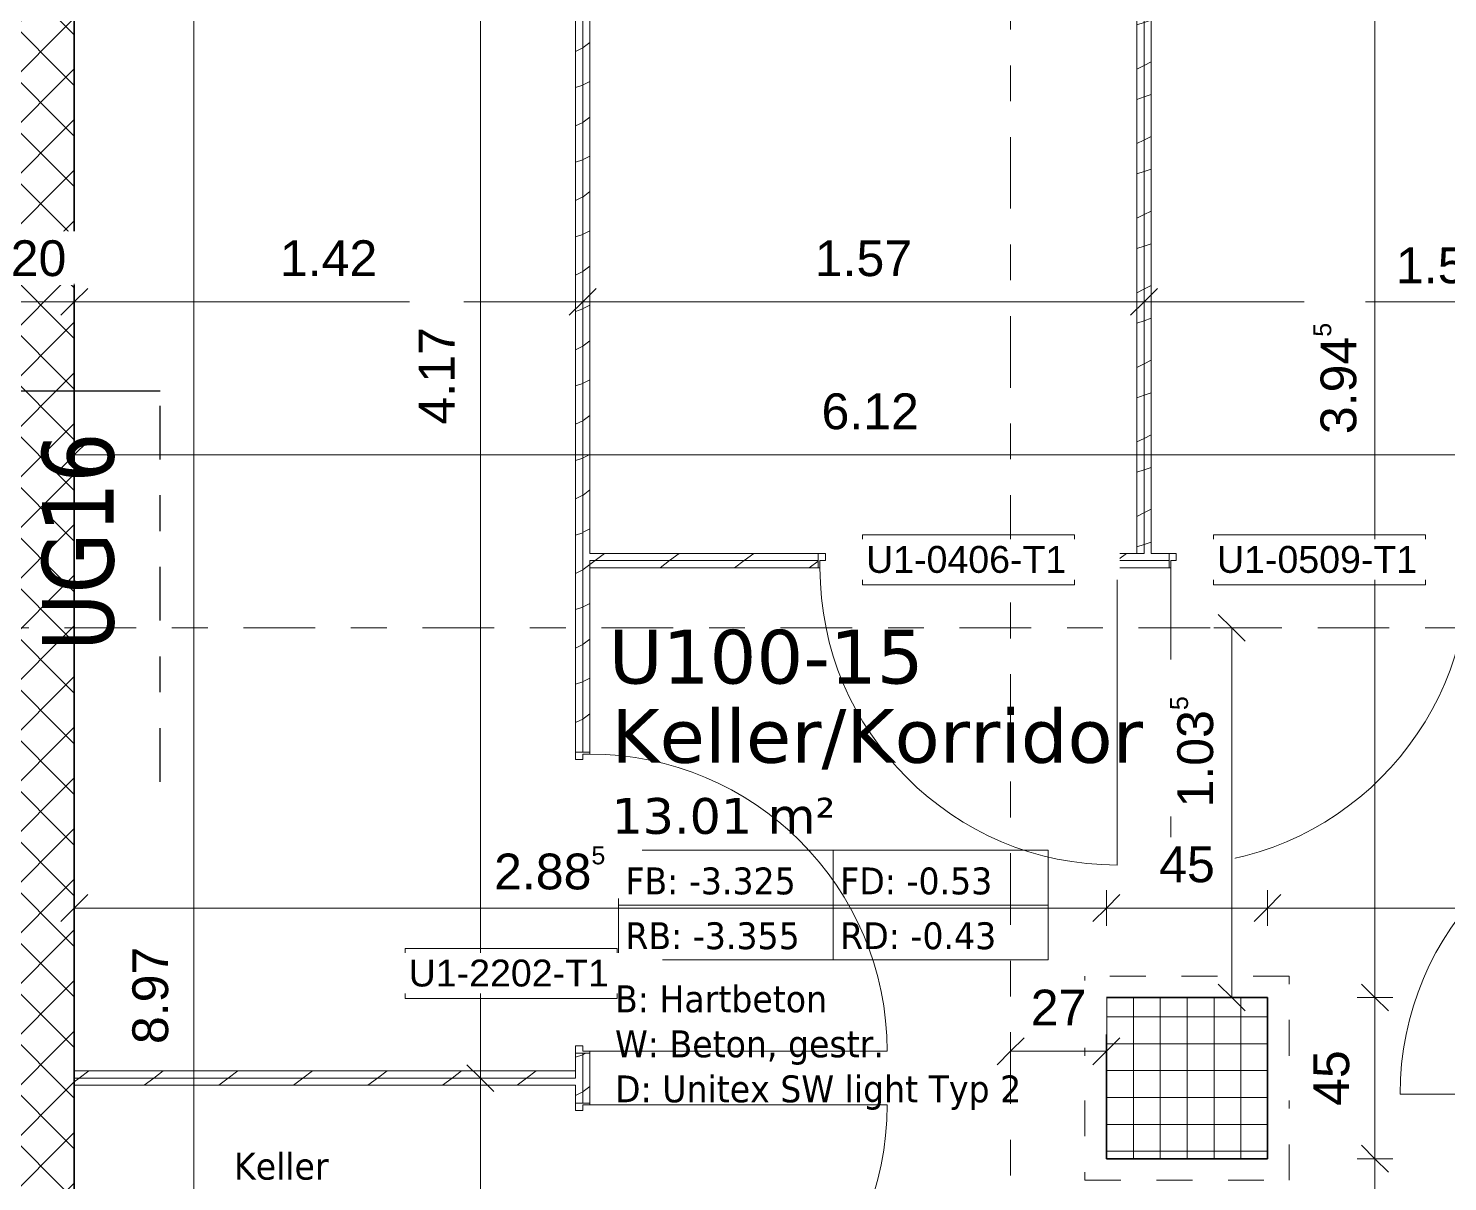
# Model space of a CAD drawing. Header units: metres. Extents: x -35.6 to 33, y -4 to 38.1.
# Drawn here: x 8.239 to 12.202, y 11.765 to 14.985 of the extents above; entities that cross this region are included whole.
import ezdxf

# ---------------------------------------------------------------- set-up
doc = ezdxf.new("R2010")
doc.units = ezdxf.units.M
for name, pattern in [('_Rasterlinie_', [0.375, 0.2, -0.05, 0.075, -0.05]), ('_Schnittlinie_', [0.3, 0.15, -0.05, 0.05, -0.05]), ('Strichpunkt - Fein', [0.2, 0.1, -0.05, 0, -0.05]), ('Strichpunkt - Weit', [0.5, 0.2, -0.15, 0, -0.15])]:
    doc.linetypes.add(name, pattern=pattern)
for name, color, linetype, lineweight in [('A-____-____-DIMS', 7, 'Continuous', 5), ('A-____-____-DIMS-50', 7, 'Continuous', 5), ('A-AREA-____-IDEN', 7, 'Continuous', 5), ('A-DOOR-____-IDEN', 7, 'Continuous', 5), ('A-DOOR-____-OTLN', 7, 'Continuous', 9), ('A-DOOR-FRAM-MCUT', 7, 'Continuous', 9), ('A-DOOR-OPNG-OTLN', 7, 'Continuous', 9), ('A-FLOR-____-OVHD', 7, 'Strichpunkt - Fein', 9), ('A-WALL-____-MCUT', 7, 'Continuous', 35), ('A-WALL-____-PATT', 7, 'Continuous', 35), ('A-WALL-FNSH-MCUT', 7, 'Continuous', 35), ('S-COLS-____-MCUT', 7, 'Continuous', 35), ('S-COLS-____-OTLN', 7, 'Continuous', 9), ('S-GRID-____-OTLN', 7, 'Continuous', 5)]:
    doc.layers.add(name, color=color, linetype=linetype, lineweight=lineweight)
doc.layers.add('G-____-____-SYMB', color=7, linetype='Strichpunkt - Weit', lineweight=5, true_color=0x008080)
doc.styles.add('Arial', font='arial.ttf', dxfattribs={"height": 0.1})
doc.styles.add('Arial_1', font='arial.ttf', dxfattribs={"height": 0.075})
doc.styles.add('Verdana_1', font='verdana.ttf', dxfattribs={"width": 0.8, "height": 0.2})
doc.styles.add('Verdana_2', font='verdana.ttf', dxfattribs={"height": 0.1})
doc.styles.add('Verdana_3', font='verdana.ttf', dxfattribs={"width": 0.9, "height": 0.075})
doc.styles.add('Verdana_4', font='verdana.ttf', dxfattribs={"height": 0.15})
doc.dimstyles.new('SUB_Rohbau_fein', dxfattribs={"dimscale": 0.3048, "dimtxt": 0.102026, "dimasz": 0.246063, "dimexe": 0.164042, "dimexo": 0.0625, "dimgap": 0.123031, "dimtad": 1, "dimdec": 1, "dimlfac": 100, "dimrnd": 0.5, "dimdsep": 46, "dimtxsty": 'Arial', "dimblk1": 'OBLIQUE', "dimblk2": 'OBLIQUE', "dimsah": 1, "dimcen": 0.09, "dimazin": 0, "dimtfac": 1, "dimtdec": 4, "dimtix": 1, "dimtmove": 0, "dimatfit": 3, "dimfxl": 0.164042, "dimfxlon": 1, "dimtvp": 1, "dimtfill": 1, "dimtolj": 1, "dimtzin": 0, "dimarcsym": 2})
doc.dimstyles.new('SUB_Rohbau_fein_2', dxfattribs={"dimscale": 0.3048, "dimtxt": 0.102026, "dimasz": 0.246063, "dimexe": 0.164042, "dimexo": 0.0625, "dimgap": 0.123031, "dimtad": 1, "dimrnd": 0.005, "dimzin": 0, "dimdsep": 46, "dimtxsty": 'Arial', "dimblk1": 'OBLIQUE', "dimblk2": 'OBLIQUE', "dimsah": 1, "dimcen": 0.09, "dimazin": 0, "dimtfac": 1, "dimtdec": 4, "dimtix": 1, "dimtmove": 2, "dimatfit": 3, "dimfxl": 0.164042, "dimfxlon": 1, "dimtvp": 1, "dimtfill": 1, "dimtolj": 1, "dimtzin": 0, "dimarcsym": 2})
doc.dimstyles.new('SUB_Rohbau_fein_6', dxfattribs={"dimscale": 0.3048, "dimtxt": 0.102026, "dimasz": 0.246063, "dimexe": 0.164042, "dimexo": 0.0625, "dimgap": 0.123031, "dimtad": 1, "dimdec": 1, "dimlfac": 100, "dimrnd": 0.5, "dimdsep": 46, "dimtxsty": 'Arial', "dimblk1": 'OBLIQUE', "dimblk2": 'OBLIQUE', "dimsah": 1, "dimcen": 0.09, "dimazin": 0, "dimtfac": 1, "dimtdec": 4, "dimtix": 1, "dimtmove": 0, "dimatfit": 3, "dimfxl": 0.164042, "dimfxlon": 1, "dimtvp": 1, "dimtfill": 1, "dimtolj": 1, "dimtzin": 0, "dimarcsym": 2})
doc.dimstyles.new('SUB_Rohbau_fein_7', dxfattribs={"dimscale": 0.3048, "dimtxt": 0.102026, "dimasz": 0.246063, "dimexe": 0.164042, "dimexo": 0.0625, "dimgap": 0.123031, "dimtad": 1, "dimrnd": 0.005, "dimzin": 0, "dimdsep": 46, "dimtxsty": 'Arial', "dimblk1": 'OBLIQUE', "dimblk2": 'OBLIQUE', "dimsah": 1, "dimcen": 0.09, "dimazin": 0, "dimtfac": 1, "dimtdec": 4, "dimtix": 1, "dimtmove": 0, "dimatfit": 3, "dimfxl": 0.164042, "dimfxlon": 1, "dimtvp": 1, "dimtfill": 1, "dimtolj": 1, "dimtzin": 0, "dimarcsym": 2})
pattern_1 = [(216.87, (0.0833, 0.20825), (0.62474926, 0.41650112), [0.10412, -0.93712]), (206.565, (0.20825, 0.14578), (-0.20825414, -0.2082493), [0.23283, -0.23283]), (198.435, (0.20825, 0.04165), (-0.41650024, -0.20824584), [0.13171, -0.52684])]

# ---------------------------------------------------------------- blocks, each defined once
blk = doc.blocks.new('TU DF 1 - Rahmenstock - stumpf einschlagend - 800x1900 Kellerabteil-V12--01_UG_OK_FFB_AF_ro')
at = {"layer": 'A-DOOR-FRAM-MCUT', "color": 253, "true_color": 0x999999}
for p, q in [((-0.42, 0.02), (-0.4, 0.02)), ((-0.42, -0.02), (-0.42, 0.02)), ((-0.4, 0.02), (-0.4, 0)), ((0.4, 0.02), (0.42, 0.02)), ((0.4, 0), (0.4, 0.02)), ((0.42, 0.02), (0.42, -0.02)), ((-0.415, -0.02), (-0.42, -0.02)), ((-0.415, 0), (-0.415, -0.02)), ((-0.4, 0), (-0.415, 0)), ((0.415, 0), (0.4, 0)), ((0.415, -0.02), (0.415, 0)), ((0.42, -0.02), (0.415, -0.02))]:
    blk.add_line(p, q, dxfattribs=at)
at = {"layer": 'A-DOOR-OPNG-OTLN', "color": 253, "true_color": 0x999999}
blk.add_line((0.415, -0.02), (0.415, -0.85), dxfattribs=at)
blk.add_arc((0.415, -0.02), 0.83, 180, 270, dxfattribs=at)
blk = doc.blocks.new('TU DF 1 - Rahmenstock - stumpf einschlagend - 800x1900 Kellerabteil-V13--01_UG_OK_FFB_AF_ro')
at = {"layer": 'A-DOOR-FRAM-MCUT', "color": 253, "true_color": 0x999999}
for p, q in [((-0.415, 0.02), (-0.42, 0.02)), ((-0.42, 0.02), (-0.42, -0.02)), ((-0.415, 0), (-0.415, 0.02)), ((-0.4, 0), (-0.415, 0)), ((-0.4, -0.02), (-0.4, 0)), ((0.415, 0), (0.4, 0)), ((0.4, 0), (0.4, -0.02)), ((0.42, 0.02), (0.415, 0.02)), ((0.415, 0.02), (0.415, 0)), ((0.42, -0.02), (0.42, 0.02)), ((-0.42, -0.02), (-0.4, -0.02)), ((0.4, -0.02), (0.42, -0.02))]:
    blk.add_line(p, q, dxfattribs=at)
at = {"layer": 'A-DOOR-OPNG-OTLN', "color": 253, "true_color": 0x999999}
blk.add_line((0.415, 0.02), (0.415, 0.85), dxfattribs=at)
blk.add_arc((0.415, 0.02), 0.83, 90, 180, dxfattribs=at)
blk = doc.blocks.new('TU DF 1 - Rahmenstock - stumpf einschlagend - 800x1900 Kellerabteil-41621821--01_UG_OK_FFB_AF_ro')
at = {"layer": 'A-DOOR-FRAM-MCUT', "color": 253, "true_color": 0x999999}
for p, q in [((-0.42, 0.02), (-0.4, 0.02)), ((-0.42, -0.02), (-0.42, 0.02)), ((-0.4, 0.02), (-0.4, 0)), ((0.4, 0.02), (0.42, 0.02)), ((0.4, 0), (0.4, 0.02)), ((0.42, 0.02), (0.42, -0.02)), ((-0.415, -0.02), (-0.42, -0.02)), ((-0.415, 0), (-0.415, -0.02)), ((-0.4, 0), (-0.415, 0)), ((0.415, 0), (0.4, 0)), ((0.415, -0.02), (0.415, 0)), ((0.42, -0.02), (0.415, -0.02))]:
    blk.add_line(p, q, dxfattribs=at)
at = {"layer": 'A-DOOR-OPNG-OTLN', "color": 253, "true_color": 0x999999}
blk.add_line((0.415, -0.02), (0.415, -0.85), dxfattribs=at)
blk.add_arc((0.415, -0.02), 0.83, 180, 270, dxfattribs=at)
blk = doc.blocks.new('Beschriftung_Räume-SUB - OK_varriert-31033571--01_UG_OK_FFB_AF_ro')
at = {"layer": 'A-AREA-____-IDEN'}
for p, q in [((0, -0.01263), (0.024, -0.01263)), ((0, -0.018752), (0, -0.01263)), ((0.012, -0.01263), (0.012, -0.018752)), ((0.024, -0.01263), (0.024, -0.018752)), ((0, -0.015691), (0.024, -0.015691)), ((0.024, -0.018752), (0, -0.018752))]:
    blk.add_line(p, q, dxfattribs=at)
blk = doc.blocks.new('Schnitt - Name _Anfang-23756349--01_UG_OK_FFB_AF_ro')
at = {"layer": 'G-____-____-SYMB', "color": 1, "linetype": 'Continuous', "lineweight": 30, "true_color": 0xff0000}
blk.add_line((0, 0.008426), (0, 0), dxfattribs=at)
blk = doc.blocks.new('DIMBLOCK421--01_UG_OK_FFB_AF_ro')
at = {"layer": 'A-____-____-DIMS-50'}
for p, q in [((8.367, 13.7941), (8.367, 13.8441)), ((14.487, 13.7941), (14.487, 13.8441)), ((8.367, 13.7941), (8.3295, 13.7566)), ((8.367, 13.7941), (8.4045, 13.8316)), ((14.487, 13.7941), (8.367, 13.7941)), ((8.367, 13.7941), (8.367, 13.7441)), ((14.487, 13.7941), (14.4495, 13.7566)), ((14.487, 13.7941), (14.5245, 13.8316)), ((14.487, 13.7941), (14.487, 13.7441))]:
    blk.add_line(p, q, dxfattribs=at)
at = {"layer": 'A-____-____-DIMS-50', "color": 0, "insert": (10.4539, 13.9661), "char_height": 0.1, "width": 0.325653, "attachment_point": 1, "line_spacing_factor": 0.941778, "style": 'Arial', "bg_fill": 3, "box_fill_scale": 1.25, "bg_fill_color": 256, "bg_fill_true_color": 13158600, "bg_fill_transparency": 0}
blk.add_mtext('6.12', dxfattribs=at)
blk = doc.blocks.new('_Oblique')
at = {"color": 0, "linetype": 'ByBlock', "lineweight": -2}
blk.add_line((-0.5, -0.5), (0.5, 0.5), dxfattribs=at)
blk = doc.blocks.new('DIMBLOCK422--01_UG_OK_FFB_AF_ro')
at = {"layer": 'A-____-____-DIMS-50'}
for p, q in [((8.367, 12.5291), (8.367, 12.5791)), ((8.367, 12.5291), (8.4045, 12.5666)), ((11.2495, 12.5291), (11.2495, 12.5791)), ((11.2495, 12.5291), (11.287, 12.5666)), ((8.367, 12.5291), (8.3295, 12.4916)), ((8.367, 12.5291), (11.2495, 12.5291)), ((8.367, 12.5291), (8.367, 12.4791)), ((11.2495, 12.5291), (11.212, 12.4916)), ((11.2495, 12.5291), (11.2495, 12.4791))]:
    blk.add_line(p, q, dxfattribs=at)
at = {"layer": 'A-____-____-DIMS-50', "color": 0, "insert": (9.5393, 12.7011), "char_height": 0.1, "width": 0.388091, "attachment_point": 1, "line_spacing_factor": 0.941778, "style": 'Arial', "bg_fill": 3, "box_fill_scale": 1.25, "bg_fill_color": 256, "bg_fill_true_color": 13158600, "bg_fill_transparency": 0}
blk.add_mtext('2.88\\A2\\H0.5x;\\S5^  ;\\H2x;', dxfattribs=at)
blk = doc.blocks.new('DIMBLOCK423--01_UG_OK_FFB_AF_ro')
at = {"layer": 'A-____-____-DIMS-50'}
for p, q in [((11.2495, 12.5291), (11.2495, 12.5791)), ((11.2495, 12.5291), (11.287, 12.5666)), ((11.6995, 12.5291), (11.6995, 12.5791)), ((11.6995, 12.5291), (11.737, 12.5666)), ((11.2495, 12.5291), (11.212, 12.4916)), ((11.2495, 12.5291), (11.6995, 12.5291)), ((11.2495, 12.5291), (11.2495, 12.4791)), ((11.6995, 12.5291), (11.662, 12.4916)), ((11.6995, 12.5291), (11.6995, 12.4791))]:
    blk.add_line(p, q, dxfattribs=at)
at = {"layer": 'A-____-____-DIMS-50', "color": 0, "insert": (11.3969, 12.7011), "char_height": 0.1, "width": 0.186088, "attachment_point": 1, "line_spacing_factor": 0.941778, "style": 'Arial', "bg_fill": 3, "box_fill_scale": 1.25, "bg_fill_color": 256, "bg_fill_true_color": 13158600, "bg_fill_transparency": 0}
blk.add_mtext('45', dxfattribs=at)
blk = doc.blocks.new('DIMBLOCK424--01_UG_OK_FFB_AF_ro')
at = {"layer": 'A-____-____-DIMS-50'}
for p, q in [((11.6995, 12.5291), (11.6995, 12.5791)), ((11.6995, 12.5291), (11.737, 12.5666)), ((16.322, 12.5291), (16.322, 12.5791)), ((16.322, 12.5291), (16.3595, 12.5666)), ((11.6995, 12.5291), (11.662, 12.4916)), ((11.6995, 12.5291), (16.322, 12.5291)), ((11.6995, 12.5291), (11.6995, 12.4791)), ((16.322, 12.5291), (16.2845, 12.4916)), ((16.322, 12.5291), (16.322, 12.4791))]:
    blk.add_line(p, q, dxfattribs=at)
at = {"layer": 'A-____-____-DIMS-50', "color": 0, "insert": (13.2564, 12.7011), "char_height": 0.1, "width": 0.388091, "attachment_point": 1, "line_spacing_factor": 0.941778, "style": 'Arial', "bg_fill": 3, "box_fill_scale": 1.25, "bg_fill_color": 256, "bg_fill_true_color": 13158600, "bg_fill_transparency": 0}
blk.add_mtext('4.62\\A2\\H0.5x;\\S5^  ;\\H2x;', dxfattribs=at)
blk = doc.blocks.new('DIMBLOCK448--01_UG_OK_FFB_AF_ro')
at = {"layer": 'A-____-____-DIMS-50'}
for p, q in [((8.7011, 16.2216), (8.6636, 16.2591)), ((8.7011, 16.2216), (8.6511, 16.2216)), ((8.7011, 16.2216), (8.7011, 7.2516)), ((8.7011, 16.2216), (8.7386, 16.1841)), ((8.7011, 16.2216), (8.7511, 16.2216)), ((8.7011, 7.2516), (8.6636, 7.2891)), ((8.7011, 7.2516), (8.6511, 7.2516)), ((8.7011, 7.2516), (8.7386, 7.2141)), ((8.7011, 7.2516), (8.7511, 7.2516))]:
    blk.add_line(p, q, dxfattribs=at)
at = {"layer": 'A-____-____-DIMS-50', "color": 0, "insert": (8.529, 12.1492), "char_height": 0.1, "width": 0.325653, "attachment_point": 1, "rotation": 90, "line_spacing_factor": 0.941778, "style": 'Arial', "bg_fill": 3, "box_fill_scale": 1.25, "bg_fill_color": 256, "bg_fill_true_color": 13158600, "bg_fill_transparency": 0}
blk.add_mtext('8.97', dxfattribs=at)
blk = doc.blocks.new('DIMBLOCK903--01_UG_OK_FFB_AF_ro')
at = {"layer": 'A-____-____-DIMS-50'}
for p, q in [((8.167, 14.2216), (8.167, 14.2716)), ((8.367, 14.2216), (8.367, 14.2716)), ((8.167, 14.2216), (8.2045, 14.2591)), ((8.367, 14.2216), (8.4045, 14.2591)), ((8.167, 14.2216), (8.1295, 14.1841)), ((8.167, 14.2216), (8.367, 14.2216)), ((8.167, 14.2216), (8.167, 14.1716)), ((8.367, 14.2216), (8.3295, 14.1841)), ((8.367, 14.2216), (8.367, 14.1716))]:
    blk.add_line(p, q, dxfattribs=at)
at = {"layer": 'A-____-____-DIMS-50', "color": 0, "insert": (8.1894, 14.3936), "char_height": 0.1, "width": 0.186088, "attachment_point": 1, "line_spacing_factor": 0.941778, "style": 'Arial', "bg_fill": 3, "box_fill_scale": 1.25, "bg_fill_color": 256, "bg_fill_true_color": 13158600, "bg_fill_transparency": 0}
blk.add_mtext('20', dxfattribs=at)
blk = doc.blocks.new('DIMBLOCK904--01_UG_OK_FFB_AF_ro')
at = {"layer": 'A-____-____-DIMS-50'}
for p, q in [((8.367, 14.2216), (8.367, 14.2716)), ((9.787, 14.2216), (9.787, 14.2716)), ((8.367, 14.2216), (8.4045, 14.2591)), ((9.787, 14.2216), (9.8245, 14.2591)), ((8.367, 14.2216), (8.3295, 14.1841)), ((8.367, 14.2216), (9.787, 14.2216)), ((8.367, 14.2216), (8.367, 14.1716)), ((9.787, 14.2216), (9.7495, 14.1841)), ((9.787, 14.2216), (9.787, 14.1716))]:
    blk.add_line(p, q, dxfattribs=at)
at = {"layer": 'A-____-____-DIMS-50', "color": 0, "insert": (8.9413, 14.3936), "char_height": 0.1, "width": 0.325653, "attachment_point": 1, "line_spacing_factor": 0.941778, "style": 'Arial', "bg_fill": 3, "box_fill_scale": 1.25, "bg_fill_color": 256, "bg_fill_true_color": 13158600, "bg_fill_transparency": 0}
blk.add_mtext('1.42', dxfattribs=at)
blk = doc.blocks.new('DIMBLOCK905--01_UG_OK_FFB_AF_ro')
at = {"layer": 'A-____-____-DIMS-50'}
for p, q in [((9.787, 14.2216), (9.787, 14.2716)), ((11.3545, 14.2216), (11.3545, 14.2716)), ((9.787, 14.2216), (9.8245, 14.2591)), ((11.3545, 14.2216), (11.392, 14.2591)), ((9.787, 14.2216), (9.7495, 14.1841)), ((9.787, 14.2216), (11.3545, 14.2216)), ((9.787, 14.2216), (9.787, 14.1716)), ((11.3545, 14.2216), (11.317, 14.1841)), ((11.3545, 14.2216), (11.3545, 14.1716))]:
    blk.add_line(p, q, dxfattribs=at)
at = {"layer": 'A-____-____-DIMS-50', "color": 0, "insert": (10.435, 14.3936), "char_height": 0.1, "width": 0.325653, "attachment_point": 1, "line_spacing_factor": 0.941778, "style": 'Arial', "bg_fill": 3, "box_fill_scale": 1.25, "bg_fill_color": 256, "bg_fill_true_color": 13158600, "bg_fill_transparency": 0}
blk.add_mtext('1.57', dxfattribs=at)
blk = doc.blocks.new('DIMBLOCK906--01_UG_OK_FFB_AF_ro')
at = {"layer": 'A-____-____-DIMS-50'}
for p, q in [((11.3545, 14.2216), (11.3545, 14.2716)), ((12.9195, 14.2216), (12.9195, 14.2716)), ((11.3545, 14.2216), (11.392, 14.2591)), ((12.9195, 14.2216), (12.957, 14.2591)), ((11.3545, 14.2216), (11.317, 14.1841)), ((11.3545, 14.2216), (12.9195, 14.2216)), ((11.3545, 14.2216), (11.3545, 14.1716)), ((12.9195, 14.2216), (12.882, 14.1841)), ((12.9195, 14.2216), (12.9195, 14.1716))]:
    blk.add_line(p, q, dxfattribs=at)
at = {"layer": 'A-____-____-DIMS-50', "color": 0, "insert": (12.0583, 14.3936), "char_height": 0.1, "width": 0.388091, "attachment_point": 1, "line_spacing_factor": 0.941778, "style": 'Arial', "bg_fill": 3, "box_fill_scale": 1.25, "bg_fill_color": 256, "bg_fill_true_color": 13158600, "bg_fill_transparency": 0}
blk.add_mtext('1.56\\A2\\H0.5x;\\S5^  ;\\H2x;', dxfattribs=at)
blk = doc.blocks.new('DIMBLOCK909--01_UG_OK_FFB_AF_ro')
at = {"layer": 'A-____-____-DIMS-50'}
for p, q in [((9.5011, 16.2216), (9.4636, 16.2591)), ((9.5011, 16.2216), (9.4511, 16.2216)), ((9.5011, 16.2216), (9.5011, 12.0541)), ((9.5011, 16.2216), (9.5386, 16.1841)), ((9.5011, 16.2216), (9.5511, 16.2216)), ((9.5011, 12.0541), (9.4636, 12.0916)), ((9.5011, 12.0541), (9.4511, 12.0541)), ((9.5011, 12.0541), (9.5386, 12.0166)), ((9.5011, 12.0541), (9.5511, 12.0541))]:
    blk.add_line(p, q, dxfattribs=at)
at = {"layer": 'A-____-____-DIMS-50', "color": 0, "insert": (9.329, 13.879), "char_height": 0.1, "width": 0.325653, "attachment_point": 1, "rotation": 90, "line_spacing_factor": 0.941778, "style": 'Arial', "bg_fill": 3, "box_fill_scale": 1.25, "bg_fill_color": 256, "bg_fill_true_color": 13158600, "bg_fill_transparency": 0}
blk.add_mtext('4.17', dxfattribs=at)
blk = doc.blocks.new('DIMBLOCK910--01_UG_OK_FFB_AF_ro')
at = {"layer": 'A-____-____-DIMS-50'}
for p, q in [((9.5011, 12.0541), (9.4636, 12.0916)), ((9.5011, 12.0541), (9.4511, 12.0541)), ((9.5011, 12.0541), (9.5011, 7.2516)), ((9.5011, 12.0541), (9.5386, 12.0166)), ((9.5011, 12.0541), (9.5511, 12.0541)), ((9.5011, 7.2516), (9.4636, 7.2891)), ((9.5011, 7.2516), (9.4511, 7.2516)), ((9.5011, 7.2516), (9.5386, 7.2141)), ((9.5011, 7.2516), (9.5511, 7.2516))]:
    blk.add_line(p, q, dxfattribs=at)
at = {"layer": 'A-____-____-DIMS-50', "color": 0, "insert": (9.329, 9.366), "char_height": 0.1, "width": 0.388091, "attachment_point": 1, "rotation": 90, "line_spacing_factor": 0.941778, "style": 'Arial', "bg_fill": 3, "box_fill_scale": 1.25, "bg_fill_color": 256, "bg_fill_true_color": 13158600, "bg_fill_transparency": 0}
blk.add_mtext('4.80\\A2\\H0.5x;\\S5^  ;\\H2x;', dxfattribs=at)
blk = doc.blocks.new('DIMBLOCK920--01_UG_OK_FFB_AF_ro')
at = {"layer": 'A-____-____-DIMS-50'}
for p, q in [((9.5011, 16.2216), (9.4636, 16.2591)), ((9.5011, 16.2216), (9.4511, 16.2216)), ((9.5011, 16.2216), (9.5011, 12.0541)), ((9.5011, 16.2216), (9.5386, 16.1841)), ((9.5011, 16.2216), (9.5511, 16.2216)), ((9.5011, 12.0541), (9.4636, 12.0916)), ((9.5011, 12.0541), (9.4511, 12.0541)), ((9.5011, 12.0541), (9.5386, 12.0166)), ((9.5011, 12.0541), (9.5511, 12.0541))]:
    blk.add_line(p, q, dxfattribs=at)
at = {"layer": 'A-____-____-DIMS-50', "color": 0, "insert": (9.329, 13.879), "char_height": 0.1, "width": 0.325653, "attachment_point": 1, "rotation": 90, "line_spacing_factor": 0.941778, "style": 'Arial', "bg_fill": 3, "box_fill_scale": 1.25, "bg_fill_color": 256, "bg_fill_true_color": 13158600, "bg_fill_transparency": 0}
blk.add_mtext('4.17', dxfattribs=at)
blk = doc.blocks.new('DIMBLOCK921--01_UG_OK_FFB_AF_ro')
at = {"layer": 'A-____-____-DIMS-50'}
for p, q in [((9.5011, 12.0541), (9.4636, 12.0916)), ((9.5011, 12.0541), (9.4511, 12.0541)), ((9.5011, 12.0541), (9.5011, 7.2516)), ((9.5011, 12.0541), (9.5386, 12.0166)), ((9.5011, 12.0541), (9.5511, 12.0541)), ((9.5011, 7.2516), (9.4636, 7.2891)), ((9.5011, 7.2516), (9.4511, 7.2516)), ((9.5011, 7.2516), (9.5386, 7.2141)), ((9.5011, 7.2516), (9.5511, 7.2516))]:
    blk.add_line(p, q, dxfattribs=at)
at = {"layer": 'A-____-____-DIMS-50', "color": 0, "insert": (9.329, 9.366), "char_height": 0.1, "width": 0.388091, "attachment_point": 1, "rotation": 90, "line_spacing_factor": 0.941778, "style": 'Arial', "bg_fill": 3, "box_fill_scale": 1.25, "bg_fill_color": 256, "bg_fill_true_color": 13158600, "bg_fill_transparency": 0}
blk.add_mtext('4.80\\A2\\H0.5x;\\S5^  ;\\H2x;', dxfattribs=at)
blk = doc.blocks.new('DIMBLOCK926--01_UG_OK_FFB_AF_ro')
at = {"layer": 'A-____-____-DIMS-50'}
for p, q in [((11.9995, 11.8291), (11.962, 11.8666)), ((11.9995, 11.8291), (11.9495, 11.8291)), ((11.9995, 7.2516), (11.9995, 11.8291)), ((11.9995, 11.8291), (12.037, 11.7916)), ((11.9995, 11.8291), (12.0495, 11.8291)), ((11.9995, 7.2516), (11.962, 7.2891)), ((11.9995, 7.2516), (11.9495, 7.2516)), ((11.9995, 7.2516), (12.037, 7.2141)), ((11.9995, 7.2516), (12.0495, 7.2516))]:
    blk.add_line(p, q, dxfattribs=at)
at = {"layer": 'A-____-____-DIMS-50', "color": 0, "insert": (11.8275, 9.4046), "char_height": 0.1, "width": 0.325653, "attachment_point": 1, "rotation": 90, "line_spacing_factor": 0.941778, "style": 'Arial', "bg_fill": 3, "box_fill_scale": 1.25, "bg_fill_color": 256, "bg_fill_true_color": 13158600, "bg_fill_transparency": 0}
blk.add_mtext('4.58', dxfattribs=at)
blk = doc.blocks.new('DIMBLOCK927--01_UG_OK_FFB_AF_ro')
at = {"layer": 'A-____-____-DIMS-50'}
for p, q in [((11.9995, 12.2791), (11.962, 12.3166)), ((11.9995, 12.2791), (11.9495, 12.2791)), ((11.9995, 11.8291), (11.9995, 12.2791)), ((11.9995, 12.2791), (12.037, 12.2416)), ((11.9995, 12.2791), (12.0495, 12.2791)), ((11.9995, 11.8291), (11.962, 11.8666)), ((11.9995, 11.8291), (11.9495, 11.8291)), ((11.9995, 11.8291), (12.037, 11.7916)), ((11.9995, 11.8291), (12.0495, 11.8291))]:
    blk.add_line(p, q, dxfattribs=at)
at = {"layer": 'A-____-____-DIMS-50', "color": 0, "insert": (11.8275, 11.9765), "char_height": 0.1, "width": 0.186088, "attachment_point": 1, "rotation": 90, "line_spacing_factor": 0.941778, "style": 'Arial', "bg_fill": 3, "box_fill_scale": 1.25, "bg_fill_color": 256, "bg_fill_true_color": 13158600, "bg_fill_transparency": 0}
blk.add_mtext('45', dxfattribs=at)
blk = doc.blocks.new('DIMBLOCK928--01_UG_OK_FFB_AF_ro')
at = {"layer": 'A-____-____-DIMS-50'}
for p, q in [((11.9995, 16.2216), (11.962, 16.2591)), ((11.9995, 16.2216), (11.9495, 16.2216)), ((11.9995, 12.2791), (11.9995, 16.2216)), ((11.9995, 16.2216), (12.037, 16.1841)), ((11.9995, 16.2216), (12.0495, 16.2216)), ((11.9995, 12.2791), (11.962, 12.3166)), ((11.9995, 12.2791), (11.9495, 12.2791)), ((11.9995, 12.2791), (12.037, 12.2416)), ((11.9995, 12.2791), (12.0495, 12.2791))]:
    blk.add_line(p, q, dxfattribs=at)
at = {"layer": 'A-____-____-DIMS-50', "color": 0, "insert": (11.8275, 13.8524), "char_height": 0.1, "width": 0.388091, "attachment_point": 1, "rotation": 90, "line_spacing_factor": 0.941778, "style": 'Arial', "bg_fill": 3, "box_fill_scale": 1.25, "bg_fill_color": 256, "bg_fill_true_color": 13158600, "bg_fill_transparency": 0}
blk.add_mtext('3.94\\A2\\H0.5x;\\S5^  ;\\H2x;', dxfattribs=at)
blk = doc.blocks.new('DIMBLOCK1295--01_UG_OK_FFB_AF_ro')
at = {"layer": 'A-____-____-DIMS-50'}
for p, q in [((10.982, 12.1291), (10.982, 12.1791)), ((11.2495, 12.1291), (11.2495, 12.1791)), ((10.982, 12.1291), (11.0195, 12.1666)), ((11.2495, 12.1291), (11.287, 12.1666)), ((10.982, 12.1291), (10.9445, 12.0916)), ((10.982, 12.1291), (11.2495, 12.1291)), ((10.982, 12.1291), (10.982, 12.0791)), ((11.2495, 12.1291), (11.212, 12.0916)), ((11.2495, 12.1291), (11.2495, 12.0791))]:
    blk.add_line(p, q, dxfattribs=at)
at = {"layer": 'A-____-____-DIMS-50', "color": 0, "insert": (11.0382, 12.3011), "char_height": 0.1, "width": 0.186088, "attachment_point": 1, "line_spacing_factor": 0.941778, "style": 'Arial', "bg_fill": 3, "box_fill_scale": 1.25, "bg_fill_color": 256, "bg_fill_true_color": 13158600, "bg_fill_transparency": 0}
blk.add_mtext('27', dxfattribs=at)
blk = doc.blocks.new('DIMBLOCK1296--01_UG_OK_FFB_AF_ro')
at = {"layer": 'A-____-____-DIMS-50'}
for p, q in [((11.5995, 13.3116), (11.562, 13.3491)), ((11.5995, 13.3116), (11.5495, 13.3116)), ((11.5995, 12.2791), (11.5995, 13.3116)), ((11.5995, 13.3116), (11.637, 13.2741)), ((11.5995, 13.3116), (11.6495, 13.3116)), ((11.5995, 12.2791), (11.562, 12.3166)), ((11.5995, 12.2791), (11.5495, 12.2791)), ((11.5995, 12.2791), (11.637, 12.2416)), ((11.5995, 12.2791), (11.6495, 12.2791))]:
    blk.add_line(p, q, dxfattribs=at)
at = {"layer": 'A-____-____-DIMS-50', "color": 0, "insert": (11.4275, 12.8098), "char_height": 0.1, "width": 0.388091, "attachment_point": 1, "rotation": 90, "line_spacing_factor": 0.941778, "style": 'Arial', "bg_fill": 3, "box_fill_scale": 1.25, "bg_fill_color": 256, "bg_fill_true_color": 13158600, "bg_fill_transparency": 0}
blk.add_mtext('1.03\\A2\\H0.5x;\\S5^  ;\\H2x;', dxfattribs=at)

msp = doc.modelspace()

# ---------------------------------------------------------------- hatches: boundary and pattern name
at = {"layer": 'A-WALL-____-PATT', "lineweight": 9}
h = msp.add_hatch(dxfattribs=at)
h.set_pattern_fill('FP_1', color=256, style=0, pattern_type=2)
h.set_pattern_definition([(45, (0, 0), (-0.0707107, 0.0707107), []), (135, (0, 0), (-0.0707107, -0.0707107), [])])
h.paths.add_polyline_path([(8.3295, 7.2516), (8.367, 7.2516), (8.367, 16.5716), (8.167, 16.5716), (8.167, 7.2516), (8.2895, 7.2516)])
at = {"layer": 'A-WALL-____-PATT', "lineweight": 9, "true_color": 0xc3b7ad}
h = msp.add_hatch(dxfattribs=at)
h.set_pattern_fill('FP_4', color=9, style=0, pattern_type=2)
h.set_pattern_definition(pattern_1)
h.paths.add_polyline_path([(9.787, 7.2516), (9.787, 11.1441), (9.767, 11.1441), (9.767, 7.2516)])
h.paths.add_polyline_path([(9.767, 11.9841), (9.787, 11.9841), (9.787, 12.1241), (9.767, 12.1241), (9.767, 12.0341)])
h.paths.add_polyline_path([(9.787, 12.9641), (9.787, 16.2216), (9.767, 16.2216), (9.767, 12.9641)])
h = msp.add_hatch(dxfattribs=at)
h.set_pattern_fill('FP_4', color=9, style=0, pattern_type=2)
h.set_pattern_definition(pattern_1)
h.paths.add_polyline_path([(9.807, 7.2516), (9.807, 11.1441), (9.787, 11.1441), (9.787, 7.2516)])
h.paths.add_polyline_path([(9.807, 11.9841), (9.807, 12.1241), (9.787, 12.1241), (9.787, 11.9841)])
h.paths.add_polyline_path([(9.787, 12.9641), (9.807, 12.9641), (9.807, 16.2216), (9.787, 16.2216), (9.787, 13.9549)])
h = msp.add_hatch(dxfattribs=at)
h.set_pattern_fill('FP_4', color=9, style=0, pattern_type=2)
h.set_pattern_definition(pattern_1)
h.paths.add_polyline_path([(11.3345, 13.5191), (11.3545, 13.5191), (11.3545, 16.2216), (11.3345, 16.2216), (11.3345, 14.7147)])
h = msp.add_hatch(dxfattribs=at)
h.set_pattern_fill('FP_4', color=9, style=0, pattern_type=2)
h.set_pattern_definition(pattern_1)
h.paths.add_polyline_path([(11.3745, 13.5191), (11.3745, 16.2216), (11.3545, 16.2216), (11.3545, 13.5191)])
h = msp.add_hatch(dxfattribs=at)
h.set_pattern_fill('FP_4', color=9, style=0, pattern_type=2)
h.set_pattern_definition(pattern_1)
h.paths.add_polyline_path([(12.8995, 13.4991), (12.8995, 13.5191), (12.2645, 13.5191), (12.2645, 13.4991)])
h.paths.add_polyline_path([(9.807, 13.4991), (10.4445, 13.4991), (10.4445, 13.5191), (9.807, 13.5191)])
h.paths.add_polyline_path([(11.2845, 13.4991), (11.4245, 13.4991), (11.4245, 13.5191), (11.2845, 13.5191)])
h = msp.add_hatch(dxfattribs=at)
h.set_pattern_fill('FP_4', color=9, style=0, pattern_type=2)
h.set_pattern_definition(pattern_1)
h.paths.add_polyline_path([(9.807, 13.4791), (10.4445, 13.4791), (10.4445, 13.4991), (9.807, 13.4991)])
h.paths.add_polyline_path([(11.3345, 13.4791), (11.4245, 13.4791), (11.4245, 13.4991), (11.2845, 13.4991), (11.2845, 13.4791)])
h.paths.add_polyline_path([(12.2645, 13.4791), (12.8995, 13.4791), (12.8995, 13.4991), (12.2645, 13.4991)])
h = msp.add_hatch(dxfattribs=at)
h.set_pattern_fill('FP_4', color=9, style=0, pattern_type=2)
h.set_pattern_definition(pattern_1)
h.paths.add_polyline_path([(9.767, 12.0541), (9.767, 12.0741), (8.367, 12.0741), (8.367, 12.0541), (8.3691, 12.0541)])
h = msp.add_hatch(dxfattribs=at)
h.set_pattern_fill('FP_4', color=9, style=0, pattern_type=2)
h.set_pattern_definition(pattern_1)
h.paths.add_polyline_path([(8.367, 12.0341), (9.767, 12.0341), (9.767, 12.0541), (8.367, 12.0541)])
at = {"layer": 'S-COLS-____-OTLN'}
h = msp.add_hatch(dxfattribs=at)
h.set_pattern_fill('FP_3', color=256, style=0, pattern_type=2)
h.set_pattern_definition([(0, (0, 0), (0, 0.075), []), (90, (0, 0), (-0.075, 5e-18), [])])
h.paths.add_polyline_path([(11.2495, 11.8291), (11.6995, 11.8291), (11.6995, 12.2791), (11.2495, 12.2791), (11.2495, 12.1281)])

# ---------------------------------------------------------------- linework, layer by layer
at = {"layer": 'A-DOOR-____-IDEN', "flags": 128}
msp.add_lwpolyline([(10.5684, 13.5709), (11.1604, 13.5709), (11.1604, 13.4319), (10.5684, 13.4319)], close=True, dxfattribs=at)
at = {"layer": 'A-FLOR-____-OVHD'}
for p, q in [((11.7595, 12.3391), (11.1895, 12.3391)), ((11.1895, 12.3391), (11.1895, 12.1166)), ((11.7595, 12.1166), (11.7595, 12.3391)), ((11.1895, 11.9916), (11.1895, 11.7691)), ((11.7595, 11.7691), (11.7595, 11.9916)), ((11.1895, 11.7691), (11.7595, 11.7691))]:
    msp.add_line(p, q, dxfattribs=at)
at = {"layer": 'A-WALL-____-MCUT'}
msp.add_line((8.367, 7.2516), (8.367, 16.2216), dxfattribs=at)
at = {"layer": 'A-WALL-____-MCUT', "color": 253, "lineweight": 9, "true_color": 0x999999}
for p, q in [((9.787, 12.9641), (9.787, 16.2216)), ((11.3545, 13.5191), (11.3545, 16.2216)), ((11.3345, 13.5191), (11.3545, 13.5191)), ((10.4445, 13.4991), (9.807, 13.4991)), ((9.807, 13.4991), (9.807, 13.4791)), ((11.4245, 13.4991), (11.2845, 13.4991)), ((9.787, 11.9841), (9.787, 12.1241)), ((9.767, 12.0541), (8.367, 12.0541)), ((9.767, 12.0541), (9.767, 12.0741))]:
    msp.add_line(p, q, dxfattribs=at)
at = {"layer": 'A-WALL-FNSH-MCUT', "color": 253, "lineweight": 9, "true_color": 0x999999}
for p, q in [((9.767, 16.2216), (9.767, 12.9641)), ((9.807, 13.5191), (9.807, 16.2216)), ((11.3345, 16.2216), (11.3345, 13.5191)), ((11.3745, 13.5191), (11.3745, 16.2216)), ((10.4445, 13.5191), (9.807, 13.5191)), ((10.4445, 13.4791), (10.4445, 13.5191)), ((11.3345, 13.5191), (11.2845, 13.5191)), ((11.2845, 13.5191), (11.2845, 13.4791)), ((11.4245, 13.5191), (11.3745, 13.5191)), ((11.4245, 13.4791), (11.4245, 13.5191)), ((9.807, 12.9641), (9.807, 13.4791)), ((9.807, 13.4791), (10.4445, 13.4791)), ((11.2845, 13.4791), (11.4245, 13.4791)), ((9.767, 12.9641), (9.807, 12.9641)), ((9.767, 12.1241), (9.767, 12.0741)), ((9.807, 12.1241), (9.767, 12.1241)), ((9.807, 11.9841), (9.807, 12.1241)), ((9.767, 12.0741), (8.367, 12.0741)), ((8.367, 12.0341), (9.767, 12.0341)), ((9.767, 12.0341), (9.767, 11.9841)), ((9.767, 11.9841), (9.807, 11.9841))]:
    msp.add_line(p, q, dxfattribs=at)
at = {"layer": 'G-____-____-SYMB', "color": 1, "linetype": '_Schnittlinie_', "lineweight": 30, "true_color": 0xff0000}
msp.add_line((8.607, 12.8815), (8.607, 13.973), dxfattribs=at)
at = {"layer": 'S-COLS-____-MCUT'}
for p, q in [((11.6995, 12.2791), (11.2495, 12.2791)), ((11.2495, 12.2791), (11.2495, 11.8291)), ((11.6995, 11.8291), (11.6995, 12.2791)), ((11.2495, 11.8291), (11.6995, 11.8291))]:
    msp.add_line(p, q, dxfattribs=at)
at = {"layer": 'S-GRID-____-OTLN', "color": 8, "linetype": '_Rasterlinie_', "true_color": 0x808080}
for p, q in [((10.982, -3.518), (10.982, 26.6349)), ((-34.6604, 13.3116), (27.9515, 13.3116))]:
    msp.add_line(p, q, dxfattribs=at)

# ---------------------------------------------------------------- block references
at = {"layer": 'A-AREA-____-IDEN', "xscale": 49.99999999999998, "yscale": 49.99999999999998, "zscale": 49.99999999999998}
msp.add_blockref('Beschriftung_Räume-SUB - OK_varriert-31033571--01_UG_OK_FFB_AF_ro', (9.8864, 13.3217), dxfattribs=at)
at = {"layer": 'A-DOOR-____-OTLN', "color": 253, "true_color": 0x999999}
msp.add_blockref('TU DF 1 - Rahmenstock - stumpf einschlagend - 800x1900 Kellerabteil-V12--01_UG_OK_FFB_AF_ro', (10.8645, 13.4991), dxfattribs=at)
for name, p, rotation in [('TU DF 1 - Rahmenstock - stumpf einschlagend - 800x1900 Kellerabteil-V13--01_UG_OK_FFB_AF_ro', (11.8445, 13.4991), 180), ('TU DF 1 - Rahmenstock - stumpf einschlagend - 800x1900 Kellerabteil-V13--01_UG_OK_FFB_AF_ro', (9.787, 12.5441), 270.0000000000001), ('TU DF 1 - Rahmenstock - stumpf einschlagend - 800x1900 Kellerabteil-41621821--01_UG_OK_FFB_AF_ro', (12.9195, 12.4241), 269.9999999999999), ('TU DF 1 - Rahmenstock - stumpf einschlagend - 800x1900 Kellerabteil-V12--01_UG_OK_FFB_AF_ro', (9.787, 11.5641), 90.00000000000007)]:
    msp.add_blockref(name, p, dxfattribs=dict(at, rotation=rotation))
at = {"layer": 'G-____-____-SYMB', "color": 1, "linetype": 'Continuous', "lineweight": 30, "true_color": 0xff0000, "extrusion": (0, 0, -1), "xscale": 49.99999999999998, "yscale": 49.99999999999998, "zscale": 49.99999999999998, "rotation": 270.0000000000002}
msp.add_blockref('Schnitt - Name _Anfang-23756349--01_UG_OK_FFB_AF_ro', (-8.607, 13.973), dxfattribs=at)

# ---------------------------------------------------------------- texts
at = {"layer": 'A-AREA-____-IDEN', "attachment_point": 1}
for s, insert, char_height, width, style in [('U100-15', (9.8596, 13.306), 0.15, 1.074261, 'Verdana_4'), ('Keller/Korridor', (9.8668, 13.0848), 0.15, 1.819831, 'Verdana_4'), ('13.01 m²', (9.8672, 12.8363), 0.1, 0.817721, 'Verdana_2'), ('FB: -3.325', (9.906, 12.6423), 0.075, 0.624114, 'Verdana_3'), ('FD: -0.53', (10.506, 12.6423), 0.075, 0.562785, 'Verdana_3'), ('RB: -3.355', (9.906, 12.4892), 0.075, 0.638544, 'Verdana_3'), ('RD: -0.43', (10.506, 12.4892), 0.075, 0.577215, 'Verdana_3'), ('B: Hartbeton', (9.8771, 12.313), 0.075, 0.753987, 'Verdana_3'), ('W: Beton, gestr.', (9.8771, 12.1873), 0.075, 0.970443, 'Verdana_3'), ('D: Unitex SW light Typ 2', (9.8771, 12.0616), 0.075, 1.450253, 'Verdana_3')]:
    msp.add_mtext(s, dxfattribs=dict(at, insert=insert, char_height=char_height, width=width, style=style))
at = {"layer": 'A-AREA-____-IDEN', "color": 8, "true_color": 0x808080, "insert": (8.8128, 11.8457), "char_height": 0.075, "width": 0.331899, "attachment_point": 1, "style": 'Verdana_3'}
msp.add_mtext('Keller', dxfattribs=at)
at = {"layer": 'G-____-____-SYMB', "color": 1, "linetype": 'Continuous', "true_color": 0xff0000, "insert": (8.2765, 13.2468), "char_height": 0.2, "width": 0.740759, "attachment_point": 1, "rotation": 90, "style": 'Verdana_1'}
msp.add_mtext('UG16', dxfattribs=at)

# ---------------------------------------------------------------- dimensions: what is measured, and where the dimension line sits
at = {"layer": 'A-____-____-DIMS'}
dim = msp.add_linear_dim(base=(11.9995, 11.8291), p1=(11.9495, 7.2516), p2=(11.9495, 11.8291), angle=90, dimstyle='SUB_Rohbau_fein_7', override={"dimpost": '<>', "dimfxl": 4.5775}, dxfattribs=at)
dim.commit()
dim.dimension.update_dxf_attribs({"geometry": 'DIMBLOCK926--01_UG_OK_FFB_AF_ro', "text_midpoint": (11.9109, 9.5403)})

# ---------------------------------------------------------------- next in the draw order: texts
at = {"layer": 'A-DOOR-____-IDEN', "insert": (10.5784, 13.54), "char_height": 0.075, "width": 0.689451, "attachment_point": 1, "style": 'Arial_1', "bg_fill": 3, "box_fill_scale": 1.25, "bg_fill_color": 256, "bg_fill_true_color": 13158600, "bg_fill_transparency": 0}
msp.add_mtext('U1-0406-T1', dxfattribs=at)

# ---------------------------------------------------------------- next in the draw order: dimensions: what is measured, and where the dimension line sits
at = {"layer": 'A-____-____-DIMS'}
for base, p1, p2, override, picture, middle in [((8.367, 14.2216), (8.167, 14.2716), (8.367, 14.2716), {"dimpost": '<>', "dimfxl": 0.2}, 'DIMBLOCK903--01_UG_OK_FFB_AF_ro', (8.267, 14.3101)), ((11.2494859313, 12.1290575671), (10.9819859313, 12.1790575671), (11.2494859313, 12.1790575671), {"dimpost": '<>', "dimfxl": 0.2675}, 'DIMBLOCK1295--01_UG_OK_FFB_AF_ro', (11.1157359313, 12.2167622058))]:
    dim = msp.add_linear_dim(base=base, p1=p1, p2=p2, dimstyle='SUB_Rohbau_fein_6', override=override, dxfattribs=at)
    dim.commit()
    dim.dimension.update_dxf_attribs({"geometry": picture, "text_midpoint": middle})
dim = msp.add_linear_dim(base=(8.367, 13.7941), p1=(14.487, 13.7441), p2=(8.367, 13.7441), dimstyle='SUB_Rohbau_fein_2', override={"dimpost": '<>', "dimfxl": 6.12}, dxfattribs=at)
dim.commit()
dim.dimension.update_dxf_attribs({"geometry": 'DIMBLOCK421--01_UG_OK_FFB_AF_ro', "text_midpoint": (10.6167, 13.8995), "dimtype": 160})
dim = msp.add_linear_dim(base=(11.2495, 12.5291), p1=(8.367, 12.5791), p2=(11.2495, 12.4791), text='\\A1;2.88\\Q;{\\A1;{\\H0.5x;\\S5^ ;}}', dimstyle='SUB_Rohbau_fein_2', override={"dimpost": '<>', "dimfxl": 2.884234}, dxfattribs=at)
dim.commit()
dim.dimension.update_dxf_attribs({"geometry": 'DIMBLOCK422--01_UG_OK_FFB_AF_ro', "text_midpoint": (9.7333, 12.6344), "dimtype": 160})
dim = msp.add_linear_dim(base=(11.9995, 12.2791), p1=(11.9495, 11.8291), p2=(11.9495, 12.2791), angle=90, dimstyle='SUB_Rohbau_fein_6', override={"dimpost": '<>', "dimfxl": 0.45}, dxfattribs=at)
dim.commit()
dim.dimension.update_dxf_attribs({"geometry": 'DIMBLOCK927--01_UG_OK_FFB_AF_ro', "text_midpoint": (11.9111, 12.0541)})

# ---------------------------------------------------------------- next in the draw order: dimensions: what is measured, and where the dimension line sits
dim = msp.add_linear_dim(base=(8.7011, 7.2516), p1=(8.7511, 16.2216), p2=(8.7511, 7.2516), angle=90, dimstyle='SUB_Rohbau_fein_2', override={"dimpost": '<>', "dimfxl": 8.970004}, dxfattribs=at)
dim.commit()
dim.dimension.update_dxf_attribs({"geometry": 'DIMBLOCK448--01_UG_OK_FFB_AF_ro', "text_midpoint": (8.5957, 12.312), "dimtype": 160, "text_rotation": 90})
dim = msp.add_linear_dim(base=(11.6995, 12.5291), p1=(11.2495, 12.4791), p2=(11.6995, 12.4791), dimstyle='SUB_Rohbau_fein', override={"dimpost": '<>', "dimfxl": 0.45}, dxfattribs=at)
dim.commit()
dim.dimension.update_dxf_attribs({"geometry": 'DIMBLOCK423--01_UG_OK_FFB_AF_ro', "text_midpoint": (11.4745, 12.6174)})

# ---------------------------------------------------------------- next in the draw order: dimensions: what is measured, and where the dimension line sits
dim = msp.add_linear_dim(base=(9.787, 14.2216), p1=(8.367, 14.2716), p2=(9.787, 14.2716), dimstyle='SUB_Rohbau_fein_7', override={"dimpost": '<>', "dimfxl": 1.42}, dxfattribs=at)
dim.commit()
dim.dimension.update_dxf_attribs({"geometry": 'DIMBLOCK904--01_UG_OK_FFB_AF_ro', "text_midpoint": (9.077, 14.3093)})
dim = msp.add_linear_dim(base=(16.322, 12.5291), p1=(11.6995, 12.4791), p2=(16.322, 12.5791), text='\\A1;4.62\\Q;{\\A1;{\\H0.5x;\\S5^ ;}}', dimstyle='SUB_Rohbau_fein_2', override={"dimpost": '<>', "dimfxl": 4.623582}, dxfattribs=at)
dim.commit()
dim.dimension.update_dxf_attribs({"geometry": 'DIMBLOCK424--01_UG_OK_FFB_AF_ro', "text_midpoint": (13.4505, 12.6344), "dimtype": 160})

# ---------------------------------------------------------------- next in the draw order: dimensions: what is measured, and where the dimension line sits
dim = msp.add_linear_dim(base=(9.5011, 12.0541), p1=(9.5511, 16.2216), p2=(9.5511, 12.0541), angle=90, dimstyle='SUB_Rohbau_fein_2', override={"dimpost": '<>', "dimfxl": 4.167504}, dxfattribs=at)
dim.commit()
dim.dimension.update_dxf_attribs({"geometry": 'DIMBLOCK909--01_UG_OK_FFB_AF_ro', "text_midpoint": (9.3957, 14.0418), "dimtype": 160, "text_rotation": 90})
dim = msp.add_linear_dim(base=(11.3545, 14.2216), p1=(9.787, 14.2716), p2=(11.3545, 14.2716), dimstyle='SUB_Rohbau_fein_7', override={"dimpost": '<>', "dimfxl": 1.5675}, dxfattribs=at)
dim.commit()
dim.dimension.update_dxf_attribs({"geometry": 'DIMBLOCK905--01_UG_OK_FFB_AF_ro', "text_midpoint": (10.5707, 14.3101)})
dim = msp.add_linear_dim(base=(11.5995, 13.3116), p1=(11.5495, 12.2791), p2=(11.5495, 13.3116), angle=90, text='\\A1;1.03\\Q;{\\A1;{\\H0.5x;\\S5^ ;}}', dimstyle='SUB_Rohbau_fein_2', override={"dimpost": '<>', "dimfxl": 1.0325}, dxfattribs=at)
dim.commit()
dim.dimension.update_dxf_attribs({"geometry": 'DIMBLOCK1296--01_UG_OK_FFB_AF_ro', "text_midpoint": (11.4941, 13.0039), "dimtype": 160, "text_rotation": 90})

# ---------------------------------------------------------------- next in the draw order: dimensions: what is measured, and where the dimension line sits
dim = msp.add_linear_dim(base=(12.9195, 14.2216), p1=(11.3545, 14.2716), p2=(12.9195, 14.2716), text='\\A1;1.56\\Q;{\\A1;{\\H0.5x;\\S5^ ;}}', dimstyle='SUB_Rohbau_fein_2', override={"dimpost": '<>', "dimfxl": 1.565}, dxfattribs=at)
dim.commit()
dim.dimension.update_dxf_attribs({"geometry": 'DIMBLOCK906--01_UG_OK_FFB_AF_ro', "text_midpoint": (12.2523, 14.3269), "dimtype": 160})
dim = msp.add_linear_dim(base=(9.5011, 7.2516), p1=(9.5511, 12.0541), p2=(9.5511, 7.2516), angle=90, text='\\A1;4.80\\Q;{\\A1;{\\H0.5x;\\S5^ ;}}', dimstyle='SUB_Rohbau_fein_2', override={"dimpost": '<>', "dimfxl": 4.8025}, dxfattribs=at)
dim.commit()
dim.dimension.update_dxf_attribs({"geometry": 'DIMBLOCK910--01_UG_OK_FFB_AF_ro', "text_midpoint": (9.3957, 9.5601), "dimtype": 160, "text_rotation": 90})

# ---------------------------------------------------------------- next in the draw order: dimensions: what is measured, and where the dimension line sits
dim = msp.add_linear_dim(base=(9.5011, 12.0541), p1=(9.5511, 16.2216), p2=(9.5511, 12.0541), angle=90, dimstyle='SUB_Rohbau_fein_2', override={"dimpost": '<>', "dimfxl": 4.167504}, dxfattribs=at)
dim.commit()
dim.dimension.update_dxf_attribs({"geometry": 'DIMBLOCK920--01_UG_OK_FFB_AF_ro', "text_midpoint": (9.3957, 14.0418), "dimtype": 160, "text_rotation": 90})
dim = msp.add_linear_dim(base=(11.9995, 16.2216), p1=(11.9495, 12.2791), p2=(11.9495, 16.2216), angle=90, text='\\A1;3.94\\Q;{\\A1;{\\H0.5x;\\S5^ ;}}', dimstyle='SUB_Rohbau_fein_2', override={"dimpost": '<>', "dimfxl": 3.942504}, dxfattribs=at)
dim.commit()
dim.dimension.update_dxf_attribs({"geometry": 'DIMBLOCK928--01_UG_OK_FFB_AF_ro', "text_midpoint": (11.8941, 14.0464), "dimtype": 160, "text_rotation": 90})

# ---------------------------------------------------------------- next in the draw order: linework, layer by layer
at = {"layer": 'A-DOOR-____-IDEN', "flags": 128}
for points in [[(11.5484, 13.5709), (12.1404, 13.5709), (12.1404, 13.4319), (11.5484, 13.4319)], [(9.2909, 12.4159), (9.8829, 12.4159), (9.8829, 12.2769), (9.2909, 12.2769)]]:
    msp.add_lwpolyline(points, close=True, dxfattribs=at)

# ---------------------------------------------------------------- next in the draw order: dimensions: what is measured, and where the dimension line sits
at = {"layer": 'A-____-____-DIMS'}
dim = msp.add_linear_dim(base=(9.5011, 7.2516), p1=(9.5511, 12.0541), p2=(9.5511, 7.2516), angle=90, text='\\A1;4.80\\Q;{\\A1;{\\H0.5x;\\S5^ ;}}', dimstyle='SUB_Rohbau_fein_2', override={"dimpost": '<>', "dimfxl": 4.8025}, dxfattribs=at)
dim.commit()
dim.dimension.update_dxf_attribs({"geometry": 'DIMBLOCK921--01_UG_OK_FFB_AF_ro', "text_midpoint": (9.3957, 9.5601), "dimtype": 160, "text_rotation": 90})

# ---------------------------------------------------------------- next in the draw order: texts
at = {"layer": 'A-DOOR-____-IDEN', "char_height": 0.075, "width": 0.689451, "attachment_point": 1, "style": 'Arial_1', "bg_fill": 3, "box_fill_scale": 1.25, "bg_fill_color": 256, "bg_fill_true_color": 13158600, "bg_fill_transparency": 0}
for s, insert in [('U1-0509-T1', (11.5584, 13.54)), ('U1-2202-T1', (9.3009, 12.385))]:
    msp.add_mtext(s, dxfattribs=dict(at, insert=insert))

doc.saveas('drawing.dxf')
